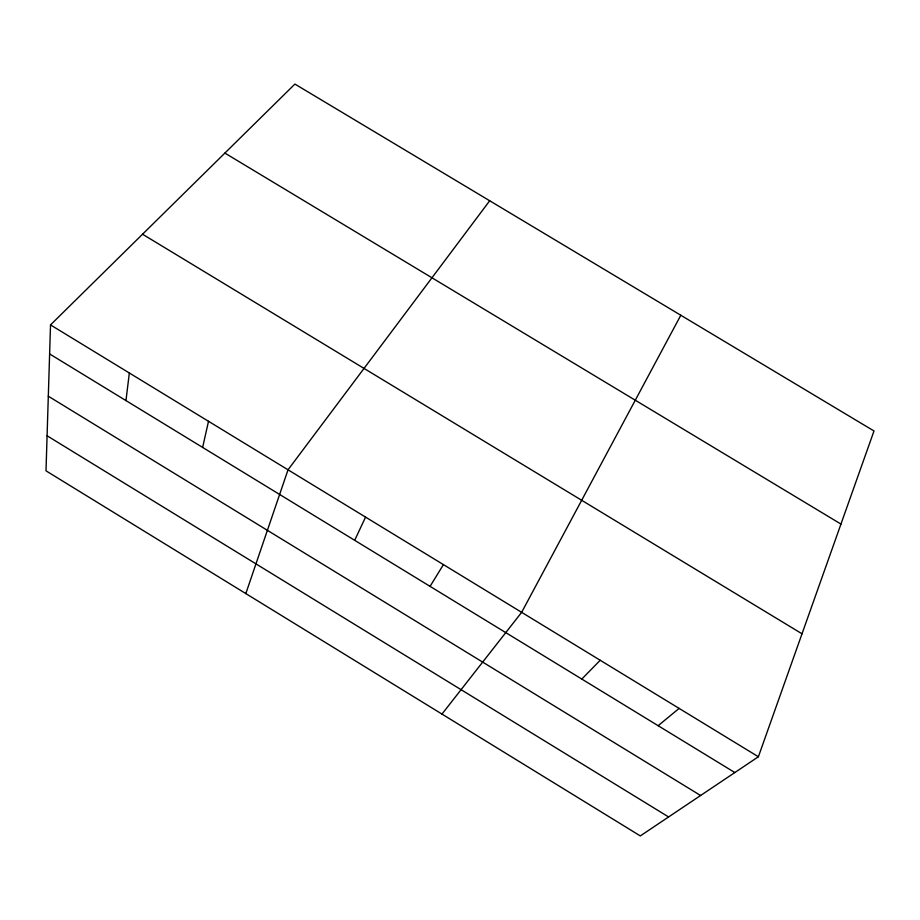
<?xml version="1.0" encoding="UTF-8"?>
<svg xmlns="http://www.w3.org/2000/svg" width="920" height="920" viewBox="0 0 920 920"><rect width="100%" height="100%" fill="white"/><g stroke="black" fill="none" stroke-linecap="round" stroke-linejoin="round"><path stroke-width="1.38" d="M50.519 324.909L46 470.833L640.308 835.923L758.379 756.757L874 430.974L294.906 84.076L50.519 324.909L758.379 756.757M125.959 400.579L129.34 372.991M202.63 447.419L208.506 421.291M245.824 593.584L288.029 469.809L489.693 200.767M354.683 540.316L365.562 517.109M680.811 315.249L521.651 612.329L441.968 714.081M430.065 586.362L443.44 564.615M581.797 679.063L600.219 660.261M658.145 725.707L679.121 708.4M224.882 153.088L840.96 524.078M142.554 234.22L802.021 633.799M49.622 353.947L734.827 772.547M48.311 396.209L700.591 795.501M47.093 435.781L668.598 816.948"/></g></svg>
